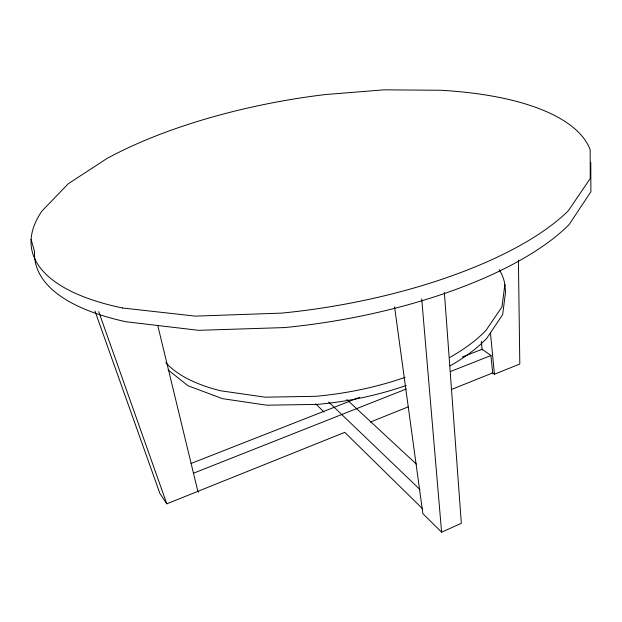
<?xml version="1.0" encoding="UTF-8"?>
<svg xmlns="http://www.w3.org/2000/svg" width="622" height="622" viewBox="0 0 622 622"><rect width="100%" height="100%" fill="white"/><g stroke="black" fill="none" stroke-linecap="round" stroke-linejoin="round"><path stroke-width="0.93" d="M499.171 269.637A181.08 82.508 -9.5 0 1 504.877 284.557L501.962 306.941L485.906 330.484A175.762 80.168 -9.4 0 1 449.963 357.355M394.566 306.848L422.867 513.663L441.597 532.168L461.345 523.343L444.372 292.519M94.948 311.008L159.885 493.44L166.813 503.828L344.743 432.352L422.665 508.85M370.261 422.105L408.055 406.92M451.253 389.566L492.647 372.943L490.96 355.504L482.097 349.245L462.294 357.012M492.15 372.578L494.436 374.234L519.805 364.033L518.406 260.074M193.481 473.21L406.205 389.038M450.382 371.559L490.96 355.504M190.977 463.499L359.71 397.279M122.596 308.007L195.37 316.124L281.704 313.107A281.797 104.092 -9.4 0 0 568.267 210.827L590.247 178.491L590.161 149.653A290.295 107.108 -9.5 0 0 440.959 90.268L384.155 89.832L325.042 94.583A279.426 102.35 -9.4 0 0 106.906 158.54L68.327 183.708L41.868 211.138A289.284 106.37 -9.3 0 0 122.612 307.999M168.103 369.981L188.194 385.842L222.505 398.663L266.714 405.186L317.166 404.401A175.194 80.883 -9.4 0 0 406.267 385.43M346.788 399.549L416.328 464.105M328.641 401.967L420.006 489.568M315.751 403.888L324.054 412.044M198.488 492.212L197.866 491.357L157.724 325.36M98.719 311.653L166.813 503.828M31.1 239.486L34.591 251.661A287.768 108.485 -9.3 0 0 126.126 321.776L198.558 330.321L284.402 327.584A280.312 106.16 -9.4 0 0 569.076 224.62L590.9 191.755L590.776 162.358M481.304 341.408L482.182 350.108M490.447 332.801L494.436 374.234M504.885 284.557L505.546 292.091L502.654 314.662L486.684 338.376A175.194 80.883 -9.4 0 1 450.095 365.845M421.716 298.871L441.597 532.168M165.755 362.642A180.699 82.158 -9.3 0 0 220.771 390.795L265.104 397.186L315.727 396.307A175.762 80.168 -9.4 0 0 405.155 377.321"/></g></svg>
